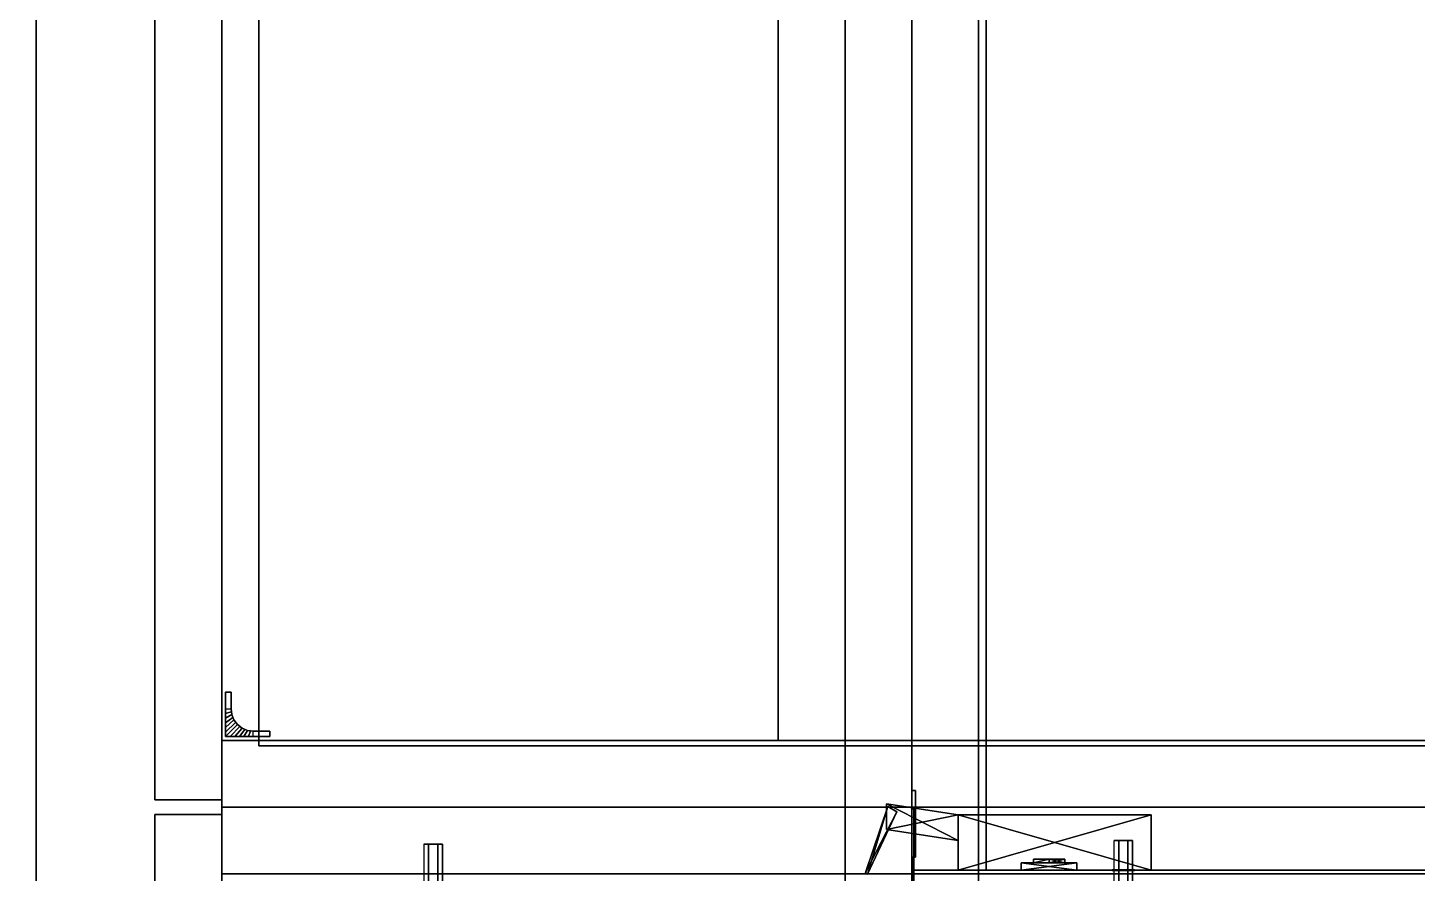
# Model space of a CAD drawing. Extents: x 0 to 4068, y -150 to 4325.
# Drawn here: x 1564.7 to 1939.2, y 2214.7 to 2442.7 of the extents above; entities that cross this region are included whole.
import ezdxf

# ---------------------------------------------------------------- set-up
doc = ezdxf.new("R2010")
doc.units = 0
for name, color, linetype in [('LAYER0', 7, 'CONTINUOUS'), ('LAYER422', 7, 'CONTINUOUS'), ('LAYER423', 253, 'CONTINUOUS'), ('LAYER427', 254, 'CONTINUOUS'), ('LAYER428', 254, 'CONTINUOUS'), ('LAYER429', 254, 'CONTINUOUS'), ('LAYER430', 7, 'CONTINUOUS'), ('LAYER431', 7, 'CONTINUOUS'), ('LAYER432', 7, 'CONTINUOUS'), ('LAYER437', 7, 'CONTINUOUS'), ('LAYER465', 7, 'CONTINUOUS'), ('LAYER474', 253, 'CONTINUOUS'), ('LAYER476', 254, 'CONTINUOUS'), ('LAYER665', 7, 'CONTINUOUS'), ('LAYER666', 253, 'CONTINUOUS'), ('LAYER669', 253, 'CONTINUOUS'), ('LAYER686', 7, 'CONTINUOUS'), ('LAYER689', 254, 'CONTINUOUS'), ('LAYER696', 28, 'CONTINUOUS'), ('LAYER697', 253, 'CONTINUOUS'), ('LAYER698', 28, 'CONTINUOUS'), ('LAYER699', 253, 'CONTINUOUS'), ('LAYER700', 253, 'CONTINUOUS'), ('LAYER785', 253, 'CONTINUOUS'), ('LAYER821', 19, 'CONTINUOUS')]:
    doc.layers.add(name, color=color, linetype=linetype)

msp = doc.modelspace()

# ---------------------------------------------------------------- linework, layer by layer
at = {"layer": 'LAYER0', "invisible_edges": 1}
for points in [[(4068, 4325, -5), (0, -150, -5), (0, 4325, -5), (4068, 4325, -5)], [(0, -150, -5), (4068, 4325, -5), (4068, -150, -5), (0, -150, -5)], [(4068, -150), (0, 4325), (0, -150), (4068, -150)], [(0, 4325), (4068, -150), (4068, 4325), (0, 4325)]]:
    msp.add_3dface(points, dxfattribs=at)
at = {"layer": 'LAYER422', "invisible_edges": 1}
for points in [[(2153, 2250.5, 149), (1617, 2994.5, 149), (2153, 2994.5, 149), (2153, 2250.5, 149)], [(1617, 2994.5, 149), (2153, 2250.5, 149), (1617, 2250.5, 149), (1617, 2994.5, 149)], [(1617, 2250.5, 167), (1617, 2994.5, 149), (1617, 2250.5, 149), (1617, 2250.5, 167)], [(1617, 2994.5, 149), (1617, 2250.5, 167), (1617, 2994.5, 167), (1617, 2994.5, 149)], [(1617, 2250.5, 167), (2153, 2994.5, 167), (1617, 2994.5, 167), (1617, 2250.5, 167)], [(2153, 2994.5, 167), (1617, 2250.5, 167), (2153, 2250.5, 167), (2153, 2994.5, 167)], [(2153, 2250.5, 149), (1617, 2250.5, 167), (1617, 2250.5, 149), (2153, 2250.5, 149)], [(1617, 2250.5, 167), (2153, 2250.5, 149), (2153, 2250.5, 167), (1617, 2250.5, 167)]]:
    msp.add_3dface(points, dxfattribs=at)
at = {"layer": 'LAYER423', "invisible_edges": 1}
for points in [[(1599, 3010.5, 148), (1617, 2234.5, 148), (1599, 2234.5, 148), (1599, 3010.5, 148)], [(1617, 2234.5, 148), (1599, 3010.5, 148), (1617, 3010.5, 148), (1617, 2234.5, 148)], [(1617, 3010.5, 868), (1599, 2234.5, 868), (1617, 2234.5, 868), (1617, 3010.5, 868)], [(1599, 2234.5, 868), (1617, 3010.5, 868), (1599, 3010.5, 868), (1599, 2234.5, 868)], [(1599, 2234.5, 868), (1599, 3010.5, 148), (1599, 2234.5, 148), (1599, 2234.5, 868)], [(1599, 3010.5, 148), (1599, 2234.5, 868), (1599, 3010.5, 868), (1599, 3010.5, 148)], [(1617, 3010.5, 868), (1617, 2234.5, 148), (1617, 3010.5, 148), (1617, 3010.5, 868)], [(1617, 2234.5, 148), (1617, 3010.5, 868), (1617, 2234.5, 868), (1617, 2234.5, 148)], [(1599, 2234.5, 868), (1617, 2234.5, 148), (1617, 2234.5, 868), (1599, 2234.5, 868)], [(1617, 2234.5, 148), (1599, 2234.5, 868), (1599, 2234.5, 148), (1617, 2234.5, 148)]]:
    msp.add_3dface(points, dxfattribs=at)
at = {"layer": 'LAYER427'}
for points in [[(1619.5, 2263.5, 169), (1618, 2263.5, 169), (1618, 2263.5, 181), (1619.5, 2263.5, 181)], [(1618, 2263.5, 169), (1618, 2251.5, 169), (1618, 2251.5, 181), (1618, 2263.5, 181)], [(1619.5, 2263.5, 181), (1618, 2263.5, 181), (1618, 2263.5, 169), (1619.5, 2263.5, 169)], [(1619.5, 2263.5, 169), (1619.5, 2259, 169), (1619.5, 2259, 181), (1619.5, 2263.5, 181)], [(1618, 2251.5, 181), (1630, 2251.5, 181), (1630, 2251.5, 169), (1618, 2251.5, 169)], [(1625.5, 2253, 169), (1625.5, 2253, 181), (1630, 2253, 181), (1630, 2253, 169)], [(1630, 2253, 181), (1630, 2251.5, 181), (1630, 2251.5, 169), (1630, 2253, 169)]]:
    msp.add_3dface(points, dxfattribs=at)
at = {"layer": 'LAYER427', "invisible_edges": 1}
for points in [[(1619.5, 2259, 169), (1618, 2259, 169), (1618, 2263.5, 169), (1619.5, 2263.5, 169)], [(1619.5, 2259, 181), (1618, 2259, 181), (1618, 2263.5, 181), (1619.5, 2263.5, 181)], [(1625.5, 2253, 169), (1625.5, 2251.5, 169), (1630, 2251.5, 169), (1630, 2253, 169)], [(1625.5, 2253, 181), (1625.5, 2251.5, 181), (1630, 2251.5, 181), (1630, 2253, 181)]]:
    msp.add_3dface(points, dxfattribs=at)
at = {"layer": 'LAYER428'}
for points in [[(1619.5, 2263.5, 502), (1618, 2263.5, 502), (1618, 2263.5, 514), (1619.5, 2263.5, 514)], [(1618, 2263.5, 502), (1618, 2251.5, 502), (1618, 2251.5, 514), (1618, 2263.5, 514)], [(1619.5, 2263.5, 514), (1618, 2263.5, 514), (1618, 2263.5, 502), (1619.5, 2263.5, 502)], [(1619.5, 2263.5, 502), (1619.5, 2259, 502), (1619.5, 2259, 514), (1619.5, 2263.5, 514)], [(1618, 2251.5, 514), (1630, 2251.5, 514), (1630, 2251.5, 502), (1618, 2251.5, 502)], [(1625.5, 2253, 502), (1625.5, 2253, 514), (1630, 2253, 514), (1630, 2253, 502)], [(1630, 2253, 514), (1630, 2251.5, 514), (1630, 2251.5, 502), (1630, 2253, 502)]]:
    msp.add_3dface(points, dxfattribs=at)
at = {"layer": 'LAYER428', "invisible_edges": 1}
for points in [[(1619.5, 2259, 502), (1618, 2259, 502), (1618, 2263.5, 502), (1619.5, 2263.5, 502)], [(1619.5, 2259, 514), (1618, 2259, 514), (1618, 2263.5, 514), (1619.5, 2263.5, 514)], [(1625.5, 2253, 502), (1625.5, 2251.5, 502), (1630, 2251.5, 502), (1630, 2253, 502)], [(1625.5, 2253, 514), (1625.5, 2251.5, 514), (1630, 2251.5, 514), (1630, 2253, 514)]]:
    msp.add_3dface(points, dxfattribs=at)
at = {"layer": 'LAYER429'}
for points in [[(1619.5, 2263.5, 826), (1618, 2263.5, 826), (1618, 2263.5, 838), (1619.5, 2263.5, 838)], [(1618, 2263.5, 826), (1618, 2251.5, 826), (1618, 2251.5, 838), (1618, 2263.5, 838)], [(1619.5, 2263.5, 838), (1618, 2263.5, 838), (1618, 2263.5, 826), (1619.5, 2263.5, 826)], [(1619.5, 2263.5, 826), (1619.5, 2259, 826), (1619.5, 2259, 838), (1619.5, 2263.5, 838)], [(1618, 2251.5, 838), (1630, 2251.5, 838), (1630, 2251.5, 826), (1618, 2251.5, 826)], [(1625.5, 2253, 826), (1625.5, 2253, 838), (1630, 2253, 838), (1630, 2253, 826)], [(1630, 2253, 838), (1630, 2251.5, 838), (1630, 2251.5, 826), (1630, 2253, 826)]]:
    msp.add_3dface(points, dxfattribs=at)
at = {"layer": 'LAYER429', "invisible_edges": 1}
for points in [[(1619.5, 2259, 826), (1618, 2259, 826), (1618, 2263.5, 826), (1619.5, 2263.5, 826)], [(1619.5, 2259, 838), (1618, 2259, 838), (1618, 2263.5, 838), (1619.5, 2263.5, 838)], [(1625.5, 2253, 826), (1625.5, 2251.5, 826), (1630, 2251.5, 826), (1630, 2253, 826)], [(1625.5, 2253, 838), (1625.5, 2251.5, 838), (1630, 2251.5, 838), (1630, 2253, 838)]]:
    msp.add_3dface(points, dxfattribs=at)
at = {"layer": 'LAYER430', "invisible_edges": 1}
for points in [[(1767, 2994.5, 228), (1617, 2250.5, 228), (1767, 2250.5, 228), (1767, 2994.5, 228)], [(1617, 2250.5, 228), (1767, 2994.5, 228), (1617, 2994.5, 228), (1617, 2250.5, 228)], [(1617, 2994.5, 210), (1617, 2250.5, 228), (1617, 2994.5, 228), (1617, 2994.5, 210)], [(1617, 2250.5, 228), (1617, 2994.5, 210), (1617, 2250.5, 210), (1617, 2250.5, 228)], [(1617, 2994.5, 210), (1767, 2250.5, 210), (1617, 2250.5, 210), (1617, 2994.5, 210)], [(1767, 2250.5, 210), (1617, 2994.5, 210), (1767, 2994.5, 210), (1767, 2250.5, 210)], [(1767, 2250.5, 210), (1767, 2994.5, 228), (1767, 2250.5, 228), (1767, 2250.5, 210)], [(1767, 2994.5, 228), (1767, 2250.5, 210), (1767, 2994.5, 210), (1767, 2994.5, 228)], [(1767, 2250.5, 210), (1617, 2250.5, 228), (1617, 2250.5, 210), (1767, 2250.5, 210)], [(1617, 2250.5, 228), (1767, 2250.5, 210), (1767, 2250.5, 228), (1617, 2250.5, 228)]]:
    msp.add_3dface(points, dxfattribs=at)
at = {"layer": 'LAYER431', "invisible_edges": 1}
for points in [[(1767, 2994.5, 210), (1617, 2250.5, 210), (1767, 2250.5, 210), (1767, 2994.5, 210)], [(1617, 2250.5, 210), (1767, 2994.5, 210), (1617, 2994.5, 210), (1617, 2250.5, 210)], [(1617, 2994.5, 192), (1617, 2250.5, 210), (1617, 2994.5, 210), (1617, 2994.5, 192)], [(1617, 2250.5, 210), (1617, 2994.5, 192), (1617, 2250.5, 192), (1617, 2250.5, 210)], [(1617, 2994.5, 192), (1767, 2250.5, 192), (1617, 2250.5, 192), (1617, 2994.5, 192)], [(1767, 2250.5, 192), (1617, 2994.5, 192), (1767, 2994.5, 192), (1767, 2250.5, 192)], [(1767, 2250.5, 192), (1767, 2994.5, 210), (1767, 2250.5, 210), (1767, 2250.5, 192)], [(1767, 2994.5, 210), (1767, 2250.5, 192), (1767, 2994.5, 192), (1767, 2994.5, 210)], [(1767, 2250.5, 192), (1617, 2250.5, 210), (1617, 2250.5, 192), (1767, 2250.5, 192)], [(1617, 2250.5, 210), (1767, 2250.5, 192), (1767, 2250.5, 210), (1617, 2250.5, 210)]]:
    msp.add_3dface(points, dxfattribs=at)
at = {"layer": 'LAYER432', "invisible_edges": 1}
for points in [[(1767, 2994.5, 246), (1617, 2250.5, 246), (1767, 2250.5, 246), (1767, 2994.5, 246)], [(1617, 2250.5, 246), (1767, 2994.5, 246), (1617, 2994.5, 246), (1617, 2250.5, 246)], [(1617, 2994.5, 228), (1617, 2250.5, 246), (1617, 2994.5, 246), (1617, 2994.5, 228)], [(1617, 2250.5, 246), (1617, 2994.5, 228), (1617, 2250.5, 228), (1617, 2250.5, 246)], [(1617, 2994.5, 228), (1767, 2250.5, 228), (1617, 2250.5, 228), (1617, 2994.5, 228)], [(1767, 2250.5, 228), (1617, 2994.5, 228), (1767, 2994.5, 228), (1767, 2250.5, 228)], [(1767, 2250.5, 228), (1767, 2994.5, 246), (1767, 2250.5, 246), (1767, 2250.5, 228)], [(1767, 2994.5, 246), (1767, 2250.5, 228), (1767, 2994.5, 228), (1767, 2994.5, 246)], [(1767, 2250.5, 228), (1617, 2250.5, 246), (1617, 2250.5, 228), (1767, 2250.5, 228)], [(1617, 2250.5, 246), (1767, 2250.5, 228), (1767, 2250.5, 246), (1617, 2250.5, 246)]]:
    msp.add_3dface(points, dxfattribs=at)
at = {"layer": 'LAYER437', "invisible_edges": 1}
for points in [[(2153, 2250.5, 148), (1617, 2250.5, 868), (2153, 2250.5, 868), (2153, 2250.5, 148)], [(1617, 2250.5, 868), (2153, 2250.5, 148), (1617, 2250.5, 148), (1617, 2250.5, 868)], [(2153, 2250.5, 148), (1617, 2232.5, 148), (1617, 2250.5, 148), (2153, 2250.5, 148)], [(1617, 2232.5, 148), (2153, 2250.5, 148), (2153, 2232.5, 148), (1617, 2232.5, 148)], [(1617, 2232.5, 148), (1617, 2250.5, 868), (1617, 2250.5, 148), (1617, 2232.5, 148)], [(1617, 2250.5, 868), (1617, 2232.5, 148), (1617, 2232.5, 868), (1617, 2250.5, 868)], [(2153, 2232.5, 868), (1617, 2250.5, 868), (1617, 2232.5, 868), (2153, 2232.5, 868)], [(1617, 2250.5, 868), (2153, 2232.5, 868), (2153, 2250.5, 868), (1617, 2250.5, 868)], [(1617, 2232.5, 148), (2153, 2232.5, 868), (1617, 2232.5, 868), (1617, 2232.5, 148)], [(2153, 2232.5, 868), (1617, 2232.5, 148), (2153, 2232.5, 148), (2153, 2232.5, 868)]]:
    msp.add_3dface(points, dxfattribs=at)
at = {"layer": 'LAYER465', "invisible_edges": 1}
for points in [[(2153, 2232.5, 148), (1617, 2214.5, 148), (1617, 2232.5, 148), (2153, 2232.5, 148)], [(1617, 2214.5, 148), (2153, 2232.5, 148), (2153, 2214.5, 148), (1617, 2214.5, 148)], [(1617, 2232.5, 868), (1617, 2214.5, 148), (1617, 2214.5, 868), (1617, 2232.5, 868)], [(1617, 2214.5, 148), (1617, 2232.5, 868), (1617, 2232.5, 148), (1617, 2214.5, 148)], [(2153, 2214.5, 868), (1617, 2232.5, 868), (1617, 2214.5, 868), (2153, 2214.5, 868)], [(1617, 2232.5, 868), (2153, 2214.5, 868), (2153, 2232.5, 868), (1617, 2232.5, 868)], [(1617, 2232.5, 868), (2153, 2232.5, 148), (1617, 2232.5, 148), (1617, 2232.5, 868)], [(2153, 2232.5, 148), (1617, 2232.5, 868), (2153, 2232.5, 868), (2153, 2232.5, 148)]]:
    msp.add_3dface(points, dxfattribs=at)
at = {"layer": 'LAYER474', "invisible_edges": 1}
for points in [[(1599, 2230.5, 151), (1617, 1934.5, 151), (1599, 1934.5, 151), (1599, 2230.5, 151)], [(1617, 1934.5, 151), (1599, 2230.5, 151), (1617, 2230.5, 151), (1617, 1934.5, 151)], [(1617, 2230.5, 865), (1599, 1934.5, 865), (1617, 1934.5, 865), (1617, 2230.5, 865)], [(1599, 1934.5, 865), (1617, 2230.5, 865), (1599, 2230.5, 865), (1599, 1934.5, 865)], [(1599, 2230.5, 151), (1617, 2230.5, 865), (1617, 2230.5, 151), (1599, 2230.5, 151)], [(1617, 2230.5, 865), (1599, 2230.5, 151), (1599, 2230.5, 865), (1617, 2230.5, 865)], [(1599, 1934.5, 865), (1599, 2230.5, 151), (1599, 1934.5, 151), (1599, 1934.5, 865)], [(1599, 2230.5, 151), (1599, 1934.5, 865), (1599, 2230.5, 865), (1599, 2230.5, 151)], [(1617, 2230.5, 865), (1617, 1934.5, 151), (1617, 2230.5, 151), (1617, 2230.5, 865)], [(1617, 1934.5, 151), (1617, 2230.5, 865), (1617, 1934.5, 865), (1617, 1934.5, 151)]]:
    msp.add_3dface(points, dxfattribs=at)
at = {"layer": 'LAYER476'}
for points in [[(1671.5, 2222.5, 496.5), (1676.5, 2222.5, 496.5), (1675.25, 2222.5, 498.665), (1672.75, 2222.5, 498.665)], [(1671.5, 2222.5, 496.5), (1672.75, 2222.5, 494.3349), (1675.25, 2222.5, 494.3349), (1676.5, 2222.5, 496.5)]]:
    msp.add_3dface(points, dxfattribs=at)
at = {"layer": 'LAYER665', "invisible_edges": 1}
for points in [[(2153, 3029.5, 2359), (1803, 2215.5, 2359), (2153, 2215.5, 2359), (2153, 3029.5, 2359)], [(1803, 2215.5, 2359), (2153, 3029.5, 2359), (1803, 3029.5, 2359), (1803, 2215.5, 2359)], [(1803, 3029.5, 2341), (1803, 2215.5, 2359), (1803, 3029.5, 2359), (1803, 3029.5, 2341)], [(1803, 2215.5, 2359), (1803, 3029.5, 2341), (1803, 2215.5, 2341), (1803, 2215.5, 2359)], [(1803, 3029.5, 2341), (2153, 2215.5, 2341), (1803, 2215.5, 2341), (1803, 3029.5, 2341)], [(2153, 2215.5, 2341), (1803, 3029.5, 2341), (2153, 3029.5, 2341), (2153, 2215.5, 2341)], [(2153, 2215.5, 2341), (1803, 2215.5, 2359), (1803, 2215.5, 2341), (2153, 2215.5, 2341)], [(1803, 2215.5, 2359), (2153, 2215.5, 2341), (2153, 2215.5, 2359), (1803, 2215.5, 2359)]]:
    msp.add_3dface(points, dxfattribs=at)
at = {"layer": 'LAYER666', "invisible_edges": 1}
for points in [[(2153, 2215.5, 1701), (1803, 3029.5, 1701), (2153, 3029.5, 1701), (2153, 2215.5, 1701)], [(1803, 3029.5, 1701), (2153, 2215.5, 1701), (1803, 2215.5, 1701), (1803, 3029.5, 1701)], [(1803, 2215.5, 1719), (1803, 3029.5, 1701), (1803, 2215.5, 1701), (1803, 2215.5, 1719)], [(1803, 3029.5, 1701), (1803, 2215.5, 1719), (1803, 3029.5, 1719), (1803, 3029.5, 1701)], [(1803, 2215.5, 1719), (2153, 3029.5, 1719), (1803, 3029.5, 1719), (1803, 2215.5, 1719)], [(2153, 3029.5, 1719), (1803, 2215.5, 1719), (2153, 2215.5, 1719), (2153, 3029.5, 1719)], [(2153, 2215.5, 1701), (1803, 2215.5, 1719), (1803, 2215.5, 1701), (2153, 2215.5, 1701)], [(1803, 2215.5, 1719), (2153, 2215.5, 1701), (2153, 2215.5, 1719), (1803, 2215.5, 1719)]]:
    msp.add_3dface(points, dxfattribs=at)
at = {"layer": 'LAYER669', "invisible_edges": 1}
for points in [[(2153, 2215.5, 1700), (1803, 2215.5, 2360), (2153, 2215.5, 2360), (2153, 2215.5, 1700)], [(1803, 2215.5, 2360), (2153, 2215.5, 1700), (1803, 2215.5, 1700), (1803, 2215.5, 2360)], [(2153, 2215.5, 1700), (1803, 2197.5, 1700), (1803, 2215.5, 1700), (2153, 2215.5, 1700)], [(1803, 2197.5, 1700), (2153, 2215.5, 1700), (2153, 2197.5, 1700), (1803, 2197.5, 1700)], [(1803, 2197.5, 1700), (1803, 2215.5, 2360), (1803, 2215.5, 1700), (1803, 2197.5, 1700)], [(1803, 2215.5, 2360), (1803, 2197.5, 1700), (1803, 2197.5, 2360), (1803, 2215.5, 2360)], [(2153, 2197.5, 2360), (1803, 2215.5, 2360), (1803, 2197.5, 2360), (2153, 2197.5, 2360)], [(1803, 2215.5, 2360), (2153, 2197.5, 2360), (2153, 2215.5, 2360), (1803, 2215.5, 2360)]]:
    msp.add_3dface(points, dxfattribs=at)
at = {"layer": 'LAYER686', "invisible_edges": 1}
for points in [[(2128.4, 2215.5, 2021), (1823, 3029.5, 2021), (2128.4, 3029.5, 2021), (2128.4, 2215.5, 2021)], [(1823, 3029.5, 2021), (2128.4, 2215.5, 2021), (1823, 2215.5, 2021), (1823, 3029.5, 2021)], [(1823, 2215.5, 2039), (1823, 3029.5, 2021), (1823, 2215.5, 2021), (1823, 2215.5, 2039)], [(1823, 3029.5, 2021), (1823, 2215.5, 2039), (1823, 3029.5, 2039), (1823, 3029.5, 2021)], [(1823, 2215.5, 2039), (2128.4, 3029.5, 2039), (1823, 3029.5, 2039), (1823, 2215.5, 2039)], [(2128.4, 3029.5, 2039), (1823, 2215.5, 2039), (2128.4, 2215.5, 2039), (2128.4, 3029.5, 2039)], [(2128.4, 2215.5, 2021), (1823, 2215.5, 2039), (1823, 2215.5, 2021), (2128.4, 2215.5, 2021)], [(1823, 2215.5, 2039), (2128.4, 2215.5, 2021), (2128.4, 2215.5, 2039), (1823, 2215.5, 2039)]]:
    msp.add_3dface(points, dxfattribs=at)
at = {"layer": 'LAYER689'}
for points in [[(1857.5, 2223.5, 2018.5), (1862.5, 2223.5, 2018.5), (1861.25, 2223.5, 2020.665), (1858.75, 2223.5, 2020.665)], [(1857.5, 2223.5, 2018.5), (1858.75, 2223.5, 2016.335), (1861.25, 2223.5, 2016.335), (1862.5, 2223.5, 2018.5)], [(1863, 2215.55, 2018.5), (1857, 2215.55, 2018.5), (1858.5, 2215.55, 2021.098), (1861.5, 2215.55, 2021.098)], [(1863, 2215.55, 2018.5), (1857, 2215.55, 2018.5), (1858.5, 2215.55, 2015.902), (1861.5, 2215.55, 2015.902)], [(1863, 2215.45, 2018.5), (1857, 2215.45, 2018.5), (1858.5, 2215.45, 2021.098), (1861.5, 2215.45, 2021.098)], [(1863, 2215.45, 2018.5), (1857, 2215.45, 2018.5), (1858.5, 2215.45, 2015.902), (1861.5, 2215.45, 2015.902)]]:
    msp.add_3dface(points, dxfattribs=at)
at = {"layer": 'LAYER696'}
for points in [[(1804, 2237, 1824), (1803, 2237, 1824), (1804, 2237, 1824)], [(1804, 2219, 1782), (1803, 2219, 1782), (1803, 2237, 1782), (1804, 2237, 1782)], [(1803, 2237, 1782), (1803, 2237, 1824), (1804, 2237, 1824), (1804, 2237, 1782)], [(1804, 2219, 1824), (1803, 2219, 1824), (1803, 2237, 1824), (1804, 2237, 1824)], [(1803, 2237, 1782), (1803, 2219, 1782), (1803, 2219, 1824), (1803, 2237, 1824)], [(1804, 2237, 1782), (1804, 2219, 1782), (1804, 2219, 1782), (1804, 2237, 1782)], [(1804, 2237, 1824), (1804, 2219, 1824), (1804, 2219, 1824), (1804, 2237, 1824)], [(1803, 2232, 1794), (1803, 2232, 1812), (1803, 2232, 1794)], [(1804, 2232, 1794), (1803, 2232, 1794), (1803, 2232, 1812), (1804, 2232, 1812)], [(1804, 2232, 1794), (1803, 2232, 1794), (1803, 2219, 1794), (1804, 2219, 1794)], [(1804, 2232, 1812), (1803, 2232, 1812), (1803, 2219, 1812), (1804, 2219, 1812)], [(1803, 2219, 1794), (1803, 2219, 1782), (1803, 2219, 1794)], [(1803, 2219, 1812), (1803, 2219, 1824), (1803, 2219, 1812)], [(1804, 2219, 1794), (1803, 2219, 1794), (1803, 2219, 1782), (1804, 2219, 1782)], [(1804, 2219, 1812), (1803, 2219, 1812), (1803, 2219, 1824), (1804, 2219, 1824)]]:
    msp.add_3dface(points, dxfattribs=at)
for points, invisible_edges in [([(1804, 2237, 1824), (1804, 2237, 1782), (1804, 2232, 1794), (1804, 2232, 1812)], 10), ([(1804, 2237, 1782), (1804, 2232, 1794), (1804, 2219, 1794), (1804, 2219, 1782)], 1), ([(1804, 2237, 1824), (1804, 2232, 1812), (1804, 2219, 1812), (1804, 2219, 1824)], 1), ([(1803.5, 2219, 1812), (1803.5, 2219, 1794), (1803.5, 2232, 1794), (1803.5, 2232, 1812)], 1), ([(1803.25, 2219, 1790), (1803.25, 2214.025, 1790.99), (1803.25, 2215, 1797.5), (1803.25, 2219, 1794)], 2), ([(1803.25, 2214.025, 1815.01), (1803.25, 2219, 1816), (1803.25, 2219, 1812), (1803.25, 2215, 1808.5)], 8), ([(1803.5, 2214.791, 1808.317), (1803.5, 2215, 1797.5), (1803.5, 2219, 1794), (1803.5, 2219, 1812)], 5), ([(1803.25, 2214.025, 1790.99), (1803.25, 2209.808, 1793.808), (1803.25, 2211.5, 1797.5), (1803.25, 2215, 1797.5)], 10), ([(1803.25, 2209.808, 1812.192), (1803.25, 2214.025, 1815.01), (1803.25, 2215, 1808.5), (1803.25, 2211.5, 1808.5)], 10), ([(1803.5, 2208, 1808.5), (1803.5, 2208, 1797.5), (1803.5, 2215, 1797.5), (1803.5, 2214.791, 1808.317)], 4)]:
    msp.add_3dface(points, dxfattribs=dict(at, invisible_edges=invisible_edges))
at = {"layer": 'LAYER697'}
for points in [[(1798.925, 2231.192, 1797.348), (1790.5, 2214.909, 1797.348), (1796.544, 2232.682, 1797.348), (1798.925, 2231.192, 1797.348)], [(1791.077, 2214.418, 1808.652), (1796.544, 2232.682, 1808.652), (1790.5, 2214.909, 1808.652), (1791.077, 2214.418, 1808.652)], [(1790.5, 2214.909, 1797.348), (1790.5, 2214.909, 1808.652), (1796.544, 2232.682, 1797.348), (1790.5, 2214.909, 1797.348)], [(1796.544, 2232.682, 1797.348), (1790.5, 2214.909, 1808.652), (1796.544, 2232.682, 1808.652), (1796.544, 2232.682, 1797.348)], [(1798.925, 2231.192, 1808.652), (1796.544, 2232.682, 1808.652), (1791.077, 2214.418, 1808.652), (1798.925, 2231.192, 1808.652)], [(1796.135, 2226.442, 1796.217), (1796.135, 2233.406, 1796.217), (1815.5, 2223.458, 1796.217), (1796.135, 2226.442, 1796.217)], [(1815.5, 2223.458, 1796.217), (1796.135, 2233.406, 1796.217), (1815.5, 2230.421, 1796.217), (1815.5, 2223.458, 1796.217)], [(1796.135, 2226.442, 1809.783), (1815.5, 2230.421, 1809.783), (1796.135, 2233.406, 1809.783), (1796.135, 2226.442, 1809.783)], [(1796.135, 2233.406, 1796.217), (1796.135, 2233.406, 1809.783), (1815.5, 2230.421, 1796.217), (1796.135, 2233.406, 1796.217)], [(1815.5, 2230.421, 1796.217), (1796.135, 2233.406, 1809.783), (1815.5, 2230.421, 1809.783), (1815.5, 2230.421, 1796.217)], [(1791.077, 2214.418, 1797.348), (1790.5, 2214.909, 1797.348), (1798.925, 2231.192, 1797.348), (1791.077, 2214.418, 1797.348)], [(1815.5, 2223.458, 1809.783), (1815.5, 2230.421, 1809.783), (1796.135, 2226.442, 1809.783), (1815.5, 2223.458, 1809.783)], [(1815.5, 2215.5, 1796.217), (1815.5, 2230.421, 1796.217), (1867.5, 2215.5, 1796.217), (1815.5, 2215.5, 1796.217)], [(1867.5, 2215.5, 1796.217), (1815.5, 2230.421, 1796.217), (1867.5, 2230.421, 1796.217), (1867.5, 2215.5, 1796.217)], [(1867.5, 2215.5, 1809.783), (1867.5, 2230.421, 1809.783), (1815.5, 2215.5, 1809.783), (1867.5, 2215.5, 1809.783)], [(1815.5, 2215.5, 1809.783), (1867.5, 2230.421, 1809.783), (1815.5, 2230.421, 1809.783), (1815.5, 2215.5, 1809.783)], [(1815.5, 2230.421, 1796.217), (1815.5, 2230.421, 1809.783), (1867.5, 2230.421, 1796.217), (1815.5, 2230.421, 1796.217)], [(1867.5, 2230.421, 1796.217), (1815.5, 2230.421, 1809.783), (1867.5, 2230.421, 1809.783), (1867.5, 2230.421, 1796.217)], [(1867.5, 2215.5, 1796.217), (1867.5, 2230.421, 1796.217), (1867.5, 2215.5, 1809.783), (1867.5, 2215.5, 1796.217)], [(1867.5, 2215.5, 1809.783), (1867.5, 2230.421, 1796.217), (1867.5, 2230.421, 1809.783), (1867.5, 2215.5, 1809.783)], [(1832.5, 2217.49, 1829), (1832.5, 2215.5, 1829), (1847.5, 2215.5, 1829), (1832.5, 2217.49, 1829)], [(1832.5, 2217.49, 1829), (1847.5, 2215.5, 1829), (1847.5, 2217.49, 1829), (1832.5, 2217.49, 1829)], [(1847.5, 2217.49, 1777), (1847.5, 2215.5, 1777), (1832.5, 2215.5, 1777), (1847.5, 2217.49, 1777)], [(1847.5, 2217.49, 1777), (1832.5, 2215.5, 1777), (1832.5, 2217.49, 1777), (1847.5, 2217.49, 1777)], [(1832.5, 2215.5, 1777), (1832.5, 2215.5, 1829), (1832.5, 2217.49, 1829), (1832.5, 2215.5, 1777)], [(1832.5, 2215.5, 1777), (1832.5, 2217.49, 1829), (1832.5, 2217.49, 1777), (1832.5, 2215.5, 1777)], [(1832.5, 2217.49, 1777), (1832.5, 2217.49, 1829), (1847.5, 2217.49, 1829), (1832.5, 2217.49, 1777)], [(1832.5, 2217.49, 1777), (1847.5, 2217.49, 1829), (1847.5, 2217.49, 1777), (1832.5, 2217.49, 1777)], [(1835.757, 2218.484, 1821.087), (1840, 2218.484, 1816.291), (1835.757, 2217.49, 1821.087), (1835.757, 2218.484, 1821.087)], [(1835.757, 2217.49, 1821.087), (1840, 2218.484, 1816.291), (1840, 2217.49, 1816.291), (1835.757, 2217.49, 1821.087)], [(1840, 2217.49, 1825.883), (1840, 2218.484, 1825.883), (1835.757, 2217.49, 1821.087), (1840, 2217.49, 1825.883)], [(1835.757, 2217.49, 1821.087), (1840, 2218.484, 1825.883), (1835.757, 2218.484, 1821.087), (1835.757, 2217.49, 1821.087)], [(1840, 2218.484, 1825.883), (1844.243, 2218.484, 1821.087), (1835.757, 2218.484, 1821.087), (1840, 2218.484, 1825.883)], [(1835.757, 2218.484, 1821.087), (1844.243, 2218.484, 1821.087), (1840, 2218.484, 1816.291), (1835.757, 2218.484, 1821.087)], [(1835.757, 2218.484, 1784.913), (1840, 2218.484, 1780.117), (1835.757, 2217.49, 1784.913), (1835.757, 2218.484, 1784.913)], [(1835.757, 2217.49, 1784.913), (1840, 2218.484, 1780.117), (1840, 2217.49, 1780.117), (1835.757, 2217.49, 1784.913)], [(1840, 2217.49, 1789.709), (1840, 2218.484, 1789.709), (1835.757, 2217.49, 1784.913), (1840, 2217.49, 1789.709)], [(1835.757, 2217.49, 1784.913), (1840, 2218.484, 1789.709), (1835.757, 2218.484, 1784.913), (1835.757, 2217.49, 1784.913)], [(1840, 2218.484, 1789.709), (1844.243, 2218.484, 1784.913), (1835.757, 2218.484, 1784.913), (1840, 2218.484, 1789.709)], [(1835.757, 2218.484, 1784.913), (1844.243, 2218.484, 1784.913), (1840, 2218.484, 1780.117), (1835.757, 2218.484, 1784.913)], [(1840, 2217.49, 1825.883), (1840, 2217.49, 1816.291), (1835.757, 2217.49, 1821.087), (1840, 2217.49, 1825.883)], [(1840, 2217.49, 1789.709), (1840, 2217.49, 1780.117), (1835.757, 2217.49, 1784.913), (1840, 2217.49, 1789.709)], [(1840, 2218.484, 1816.291), (1844.243, 2218.484, 1821.087), (1840, 2217.49, 1816.291), (1840, 2218.484, 1816.291)], [(1840, 2217.49, 1816.291), (1844.243, 2218.484, 1821.087), (1844.243, 2217.49, 1821.087), (1840, 2217.49, 1816.291)], [(1844.243, 2218.484, 1821.087), (1840, 2218.484, 1825.883), (1844.243, 2217.49, 1821.087), (1844.243, 2218.484, 1821.087)], [(1844.243, 2217.49, 1821.087), (1840, 2218.484, 1825.883), (1840, 2217.49, 1825.883), (1844.243, 2217.49, 1821.087)], [(1840, 2218.484, 1780.117), (1844.243, 2218.484, 1784.913), (1840, 2217.49, 1780.117), (1840, 2218.484, 1780.117)], [(1840, 2217.49, 1780.117), (1844.243, 2218.484, 1784.913), (1844.243, 2217.49, 1784.913), (1840, 2217.49, 1780.117)], [(1844.243, 2218.484, 1784.913), (1840, 2218.484, 1789.709), (1844.243, 2217.49, 1784.913), (1844.243, 2218.484, 1784.913)], [(1844.243, 2217.49, 1784.913), (1840, 2218.484, 1789.709), (1840, 2217.49, 1789.709), (1844.243, 2217.49, 1784.913)], [(1840, 2217.49, 1825.883), (1844.243, 2217.49, 1821.087), (1840, 2217.49, 1816.291), (1840, 2217.49, 1825.883)], [(1840, 2217.49, 1789.709), (1844.243, 2217.49, 1784.913), (1840, 2217.49, 1780.117), (1840, 2217.49, 1789.709)], [(1847.5, 2217.49, 1829), (1847.5, 2215.5, 1829), (1847.5, 2215.5, 1777), (1847.5, 2217.49, 1829)], [(1847.5, 2217.49, 1829), (1847.5, 2215.5, 1777), (1847.5, 2217.49, 1777), (1847.5, 2217.49, 1829)]]:
    msp.add_3dface(points, dxfattribs=at)
at = {"layer": 'LAYER698'}
for points in [[(1804, 2237, 2278), (1803, 2237, 2278), (1804, 2237, 2278)], [(1804, 2219, 2236), (1803, 2219, 2236), (1803, 2237, 2236), (1804, 2237, 2236)], [(1803, 2237, 2236), (1803, 2237, 2278), (1804, 2237, 2278), (1804, 2237, 2236)], [(1804, 2219, 2278), (1803, 2219, 2278), (1803, 2237, 2278), (1804, 2237, 2278)], [(1803, 2237, 2236), (1803, 2219, 2236), (1803, 2219, 2278), (1803, 2237, 2278)], [(1804, 2237, 2236), (1804, 2219, 2236), (1804, 2219, 2236), (1804, 2237, 2236)], [(1804, 2237, 2278), (1804, 2219, 2278), (1804, 2219, 2278), (1804, 2237, 2278)], [(1803, 2232, 2248), (1803, 2232, 2266), (1803, 2232, 2248)], [(1804, 2232, 2248), (1803, 2232, 2248), (1803, 2232, 2266), (1804, 2232, 2266)], [(1804, 2232, 2248), (1803, 2232, 2248), (1803, 2219, 2248), (1804, 2219, 2248)], [(1804, 2232, 2266), (1803, 2232, 2266), (1803, 2219, 2266), (1804, 2219, 2266)], [(1803, 2219, 2248), (1803, 2219, 2236), (1803, 2219, 2248)], [(1803, 2219, 2266), (1803, 2219, 2278), (1803, 2219, 2266)], [(1804, 2219, 2248), (1803, 2219, 2248), (1803, 2219, 2236), (1804, 2219, 2236)], [(1804, 2219, 2266), (1803, 2219, 2266), (1803, 2219, 2278), (1804, 2219, 2278)]]:
    msp.add_3dface(points, dxfattribs=at)
for points, invisible_edges in [([(1804, 2237, 2278), (1804, 2237, 2236), (1804, 2232, 2248), (1804, 2232, 2266)], 10), ([(1804, 2237, 2236), (1804, 2232, 2248), (1804, 2219, 2248), (1804, 2219, 2236)], 1), ([(1804, 2237, 2278), (1804, 2232, 2266), (1804, 2219, 2266), (1804, 2219, 2278)], 1), ([(1803.5, 2219, 2266), (1803.5, 2219, 2248), (1803.5, 2232, 2248), (1803.5, 2232, 2266)], 1), ([(1803.25, 2219, 2244), (1803.25, 2214.025, 2244.99), (1803.25, 2215, 2251.5), (1803.25, 2219, 2248)], 2), ([(1803.25, 2214.025, 2269.01), (1803.25, 2219, 2270), (1803.25, 2219, 2266), (1803.25, 2215, 2262.5)], 8), ([(1803.5, 2214.791, 2262.317), (1803.5, 2215, 2251.5), (1803.5, 2219, 2248), (1803.5, 2219, 2266)], 5), ([(1803.25, 2214.025, 2244.99), (1803.25, 2209.808, 2247.808), (1803.25, 2211.5, 2251.5), (1803.25, 2215, 2251.5)], 10), ([(1803.25, 2209.808, 2266.192), (1803.25, 2214.025, 2269.01), (1803.25, 2215, 2262.5), (1803.25, 2211.5, 2262.5)], 10), ([(1803.5, 2208, 2262.5), (1803.5, 2208, 2251.5), (1803.5, 2215, 2251.5), (1803.5, 2214.791, 2262.317)], 4)]:
    msp.add_3dface(points, dxfattribs=dict(at, invisible_edges=invisible_edges))
at = {"layer": 'LAYER699'}
for points in [[(1798.925, 2231.192, 2251.348), (1790.5, 2214.909, 2251.348), (1796.544, 2232.682, 2251.348), (1798.925, 2231.192, 2251.348)], [(1791.077, 2214.418, 2262.652), (1796.544, 2232.682, 2262.652), (1790.5, 2214.909, 2262.652), (1791.077, 2214.418, 2262.652)], [(1790.5, 2214.909, 2251.348), (1790.5, 2214.909, 2262.652), (1796.544, 2232.682, 2251.348), (1790.5, 2214.909, 2251.348)], [(1796.544, 2232.682, 2251.348), (1790.5, 2214.909, 2262.652), (1796.544, 2232.682, 2262.652), (1796.544, 2232.682, 2251.348)], [(1798.925, 2231.192, 2262.652), (1796.544, 2232.682, 2262.652), (1791.077, 2214.418, 2262.652), (1798.925, 2231.192, 2262.652)], [(1796.135, 2226.442, 2250.217), (1796.135, 2233.406, 2250.217), (1815.5, 2223.458, 2250.217), (1796.135, 2226.442, 2250.217)], [(1815.5, 2223.458, 2250.217), (1796.135, 2233.406, 2250.217), (1815.5, 2230.421, 2250.217), (1815.5, 2223.458, 2250.217)], [(1796.135, 2226.442, 2263.783), (1815.5, 2230.421, 2263.783), (1796.135, 2233.406, 2263.783), (1796.135, 2226.442, 2263.783)], [(1796.135, 2233.406, 2250.217), (1796.135, 2233.406, 2263.783), (1815.5, 2230.421, 2250.217), (1796.135, 2233.406, 2250.217)], [(1815.5, 2230.421, 2250.217), (1796.135, 2233.406, 2263.783), (1815.5, 2230.421, 2263.783), (1815.5, 2230.421, 2250.217)], [(1791.077, 2214.418, 2251.348), (1790.5, 2214.909, 2251.348), (1798.925, 2231.192, 2251.348), (1791.077, 2214.418, 2251.348)], [(1815.5, 2223.458, 2263.783), (1815.5, 2230.421, 2263.783), (1796.135, 2226.442, 2263.783), (1815.5, 2223.458, 2263.783)], [(1815.5, 2215.5, 2250.217), (1815.5, 2230.421, 2250.217), (1867.5, 2215.5, 2250.217), (1815.5, 2215.5, 2250.217)], [(1867.5, 2215.5, 2250.217), (1815.5, 2230.421, 2250.217), (1867.5, 2230.421, 2250.217), (1867.5, 2215.5, 2250.217)], [(1867.5, 2215.5, 2263.783), (1867.5, 2230.421, 2263.783), (1815.5, 2215.5, 2263.783), (1867.5, 2215.5, 2263.783)], [(1815.5, 2215.5, 2263.783), (1867.5, 2230.421, 2263.783), (1815.5, 2230.421, 2263.783), (1815.5, 2215.5, 2263.783)], [(1815.5, 2230.421, 2250.217), (1815.5, 2230.421, 2263.783), (1867.5, 2230.421, 2250.217), (1815.5, 2230.421, 2250.217)], [(1867.5, 2230.421, 2250.217), (1815.5, 2230.421, 2263.783), (1867.5, 2230.421, 2263.783), (1867.5, 2230.421, 2250.217)], [(1867.5, 2215.5, 2250.217), (1867.5, 2230.421, 2250.217), (1867.5, 2215.5, 2263.783), (1867.5, 2215.5, 2250.217)], [(1867.5, 2215.5, 2263.783), (1867.5, 2230.421, 2250.217), (1867.5, 2230.421, 2263.783), (1867.5, 2215.5, 2263.783)], [(1832.5, 2217.49, 2283), (1832.5, 2215.5, 2283), (1847.5, 2215.5, 2283), (1832.5, 2217.49, 2283)], [(1832.5, 2217.49, 2283), (1847.5, 2215.5, 2283), (1847.5, 2217.49, 2283), (1832.5, 2217.49, 2283)], [(1847.5, 2217.49, 2231), (1847.5, 2215.5, 2231), (1832.5, 2215.5, 2231), (1847.5, 2217.49, 2231)], [(1847.5, 2217.49, 2231), (1832.5, 2215.5, 2231), (1832.5, 2217.49, 2231), (1847.5, 2217.49, 2231)], [(1832.5, 2215.5, 2231), (1832.5, 2215.5, 2283), (1832.5, 2217.49, 2283), (1832.5, 2215.5, 2231)], [(1832.5, 2215.5, 2231), (1832.5, 2217.49, 2283), (1832.5, 2217.49, 2231), (1832.5, 2215.5, 2231)], [(1832.5, 2217.49, 2231), (1832.5, 2217.49, 2283), (1847.5, 2217.49, 2283), (1832.5, 2217.49, 2231)], [(1832.5, 2217.49, 2231), (1847.5, 2217.49, 2283), (1847.5, 2217.49, 2231), (1832.5, 2217.49, 2231)], [(1835.757, 2218.484, 2275.087), (1840, 2218.484, 2270.291), (1835.757, 2217.49, 2275.087), (1835.757, 2218.484, 2275.087)], [(1835.757, 2217.49, 2275.087), (1840, 2218.484, 2270.291), (1840, 2217.49, 2270.291), (1835.757, 2217.49, 2275.087)], [(1840, 2217.49, 2279.883), (1840, 2218.484, 2279.883), (1835.757, 2217.49, 2275.087), (1840, 2217.49, 2279.883)], [(1835.757, 2217.49, 2275.087), (1840, 2218.484, 2279.883), (1835.757, 2218.484, 2275.087), (1835.757, 2217.49, 2275.087)], [(1840, 2218.484, 2279.883), (1844.243, 2218.484, 2275.087), (1835.757, 2218.484, 2275.087), (1840, 2218.484, 2279.883)], [(1835.757, 2218.484, 2275.087), (1844.243, 2218.484, 2275.087), (1840, 2218.484, 2270.291), (1835.757, 2218.484, 2275.087)], [(1835.757, 2218.484, 2238.913), (1840, 2218.484, 2234.117), (1835.757, 2217.49, 2238.913), (1835.757, 2218.484, 2238.913)], [(1835.757, 2217.49, 2238.913), (1840, 2218.484, 2234.117), (1840, 2217.49, 2234.117), (1835.757, 2217.49, 2238.913)], [(1840, 2217.49, 2243.709), (1840, 2218.484, 2243.709), (1835.757, 2217.49, 2238.913), (1840, 2217.49, 2243.709)], [(1835.757, 2217.49, 2238.913), (1840, 2218.484, 2243.709), (1835.757, 2218.484, 2238.913), (1835.757, 2217.49, 2238.913)], [(1840, 2218.484, 2243.709), (1844.243, 2218.484, 2238.913), (1835.757, 2218.484, 2238.913), (1840, 2218.484, 2243.709)], [(1835.757, 2218.484, 2238.913), (1844.243, 2218.484, 2238.913), (1840, 2218.484, 2234.117), (1835.757, 2218.484, 2238.913)], [(1840, 2217.49, 2279.883), (1840, 2217.49, 2270.291), (1835.757, 2217.49, 2275.087), (1840, 2217.49, 2279.883)], [(1840, 2217.49, 2243.709), (1840, 2217.49, 2234.117), (1835.757, 2217.49, 2238.913), (1840, 2217.49, 2243.709)], [(1840, 2218.484, 2270.291), (1844.243, 2218.484, 2275.087), (1840, 2217.49, 2270.291), (1840, 2218.484, 2270.291)], [(1840, 2217.49, 2270.291), (1844.243, 2218.484, 2275.087), (1844.243, 2217.49, 2275.087), (1840, 2217.49, 2270.291)], [(1844.243, 2218.484, 2275.087), (1840, 2218.484, 2279.883), (1844.243, 2217.49, 2275.087), (1844.243, 2218.484, 2275.087)], [(1844.243, 2217.49, 2275.087), (1840, 2218.484, 2279.883), (1840, 2217.49, 2279.883), (1844.243, 2217.49, 2275.087)], [(1840, 2218.484, 2234.117), (1844.243, 2218.484, 2238.913), (1840, 2217.49, 2234.117), (1840, 2218.484, 2234.117)], [(1840, 2217.49, 2234.117), (1844.243, 2218.484, 2238.913), (1844.243, 2217.49, 2238.913), (1840, 2217.49, 2234.117)], [(1844.243, 2218.484, 2238.913), (1840, 2218.484, 2243.709), (1844.243, 2217.49, 2238.913), (1844.243, 2218.484, 2238.913)], [(1844.243, 2217.49, 2238.913), (1840, 2218.484, 2243.709), (1840, 2217.49, 2243.709), (1844.243, 2217.49, 2238.913)], [(1840, 2217.49, 2279.883), (1844.243, 2217.49, 2275.087), (1840, 2217.49, 2270.291), (1840, 2217.49, 2279.883)], [(1840, 2217.49, 2243.709), (1844.243, 2217.49, 2238.913), (1840, 2217.49, 2234.117), (1840, 2217.49, 2243.709)], [(1847.5, 2217.49, 2283), (1847.5, 2215.5, 2283), (1847.5, 2215.5, 2231), (1847.5, 2217.49, 2283)], [(1847.5, 2217.49, 2283), (1847.5, 2215.5, 2231), (1847.5, 2217.49, 2231), (1847.5, 2217.49, 2283)]]:
    msp.add_3dface(points, dxfattribs=at)
at = {"layer": 'LAYER700', "invisible_edges": 1}
for points in [[(1785, 2621, 1703), (1803, 2199.5, 1703), (1785, 2199.5, 1703), (1785, 2621, 1703)], [(1803, 2199.5, 1703), (1785, 2621, 1703), (1803, 2621, 1703), (1803, 2199.5, 1703)], [(1803, 2621, 2357), (1785, 2199.5, 2357), (1803, 2199.5, 2357), (1803, 2621, 2357)], [(1785, 2199.5, 2357), (1803, 2621, 2357), (1785, 2621, 2357), (1785, 2199.5, 2357)], [(1785, 2199.5, 2357), (1785, 2621, 1703), (1785, 2199.5, 1703), (1785, 2199.5, 2357)], [(1785, 2621, 1703), (1785, 2199.5, 2357), (1785, 2621, 2357), (1785, 2621, 1703)], [(1803, 2621, 2357), (1803, 2199.5, 1703), (1803, 2621, 1703), (1803, 2621, 2357)], [(1803, 2199.5, 1703), (1803, 2621, 2357), (1803, 2199.5, 2357), (1803, 2199.5, 1703)]]:
    msp.add_3dface(points, dxfattribs=at)
at = {"layer": 'LAYER785', "invisible_edges": 1}
for points in [[(1803, 1442.5, 2360), (1821, 3797.5, 2360), (1821, 1442.5, 2360), (1803, 1442.5, 2360)], [(1821, 3797.5, 2360), (1803, 1442.5, 2360), (1803, 3797.5, 2360), (1821, 3797.5, 2360)], [(1803, 3797.5, 2420), (1821, 1442.5, 2420), (1821, 3797.5, 2420), (1803, 3797.5, 2420)], [(1821, 1442.5, 2420), (1803, 3797.5, 2420), (1803, 1442.5, 2420), (1821, 1442.5, 2420)], [(1803, 1442.5, 2360), (1803, 3797.5, 2420), (1803, 3797.5, 2360), (1803, 1442.5, 2360)], [(1803, 3797.5, 2420), (1803, 1442.5, 2360), (1803, 1442.5, 2420), (1803, 3797.5, 2420)], [(1821, 1442.5, 2420), (1821, 3797.5, 2360), (1821, 3797.5, 2420), (1821, 1442.5, 2420)], [(1821, 3797.5, 2360), (1821, 1442.5, 2420), (1821, 1442.5, 2360), (1821, 3797.5, 2360)]]:
    msp.add_3dface(points, dxfattribs=at)
at = {"layer": 'LAYER821'}
for points, invisible_edges in [([(1627.02, 2249, 868), (1580.58, 3727.53, 868), (1581.76, 3743.63, 868), (1627.02, 2249, 868)], 5), ([(1627.02, 2249, 868), (1581.76, 3743.63, 868), (1627.02, 2996, 868), (1627.02, 2249, 868)], 3), ([(1627.02, 2249, 868), (1577.27, 3711.95, 868), (1580.58, 3727.53, 868), (1627.02, 2249, 868)], 5), ([(1627.02, 2249, 868), (1571.59, 3697.17, 868), (1577.27, 3711.95, 868), (1627.02, 2249, 868)], 5), ([(1567, 1439, 868), (1571.59, 3697.17, 868), (1627.02, 2249, 868), (1567, 1439, 868)], 7), ([(1567, 3533, 868), (1571.59, 3697.17, 868), (1567, 1439, 868), (1567, 3533, 868)], 3), ([(1567, 3533, 922), (1567, 1439, 868), (1567, 1439, 922), (1567, 3533, 922)], 1), ([(1567, 1439, 868), (1567, 3533, 922), (1567, 3533, 868), (1567, 1439, 868)], 1), ([(1627.02, 2996, 922), (1567, 3533, 922), (1627.02, 2249, 922), (1627.02, 2996, 922)], 3), ([(1567, 1439, 922), (1627.02, 2249, 922), (1567, 3533, 922), (1567, 1439, 922)], 3), ([(1567, 1439, 868), (1627.02, 2249, 868), (2153, 1439, 868), (1567, 1439, 868)], 3), ([(1627.02, 2249, 922), (1567, 1439, 922), (2153, 1439, 922), (1627.02, 2249, 922)], 5), ([(2153, 1439, 868), (1627.02, 2249, 868), (2068, 2249, 868), (2153, 1439, 868)], 5), ([(1627.02, 2249, 922), (2153, 1439, 922), (2068, 2249, 922), (1627.02, 2249, 922)], 3)]:
    msp.add_3dface(points, dxfattribs=dict(at, invisible_edges=invisible_edges))

# ---------------------------------------------------------------- meshes
at = {"layer": 'LAYER427'}
mesh = msp.add_polymesh((2, 7), dxfattribs=at)
for k, corner in enumerate([(1619.5, 2259, 169), (1619.551, 2258.217, 169), (1619.704, 2257.447, 169), (1619.957, 2256.704, 169), (1620.304, 2256, 169), (1620.74, 2255.347, 169), (1621.257, 2254.757, 169), (1618, 2259, 169), (1618, 2257.75, 169), (1618, 2256.5, 169), (1618, 2255.25, 169), (1618, 2254, 169), (1618, 2252.75, 169), (1618, 2251.5, 169)]):
    mesh.set_mesh_vertex(divmod(k, 7), corner)
mesh = msp.add_polymesh((2, 7), dxfattribs=at)
for k, corner in enumerate([(1619.5, 2259, 181), (1619.551, 2258.217, 181), (1619.704, 2257.447, 181), (1619.957, 2256.704, 181), (1620.304, 2256, 181), (1620.74, 2255.347, 181), (1621.257, 2254.757, 181), (1618, 2259, 181), (1618, 2257.75, 181), (1618, 2256.5, 181), (1618, 2255.25, 181), (1618, 2254, 181), (1618, 2252.75, 181), (1618, 2251.5, 181)]):
    mesh.set_mesh_vertex(divmod(k, 7), corner)
mesh = msp.add_polymesh((2, 7), dxfattribs=at)
for k, corner in enumerate([(1625.5, 2253, 169), (1623.947, 2253.204, 169), (1622.5, 2253.804, 169), (1621.257, 2254.757, 169), (1620.304, 2256, 169), (1619.704, 2257.447, 169), (1619.5, 2259, 169), (1625.5, 2253, 181), (1623.947, 2253.204, 181), (1622.5, 2253.804, 181), (1621.257, 2254.757, 181), (1620.304, 2256, 181), (1619.704, 2257.447, 181), (1619.5, 2259, 181)]):
    mesh.set_mesh_vertex(divmod(k, 7), corner)
mesh = msp.add_polymesh((2, 7), dxfattribs=at)
for k, corner in enumerate([(1625.5, 2253, 169), (1624.717, 2253.051, 169), (1623.947, 2253.204, 169), (1623.204, 2253.457, 169), (1622.5, 2253.804, 169), (1621.847, 2254.24, 169), (1621.257, 2254.757, 169), (1625.5, 2251.5, 169), (1624.25, 2251.5, 169), (1623, 2251.5, 169), (1621.75, 2251.5, 169), (1620.5, 2251.5, 169), (1619.25, 2251.5, 169), (1618, 2251.5, 169)]):
    mesh.set_mesh_vertex(divmod(k, 7), corner)
mesh = msp.add_polymesh((2, 7), dxfattribs=at)
for k, corner in enumerate([(1625.5, 2253, 181), (1624.717, 2253.051, 181), (1623.947, 2253.204, 181), (1623.204, 2253.457, 181), (1622.5, 2253.804, 181), (1621.847, 2254.24, 181), (1621.257, 2254.757, 181), (1625.5, 2251.5, 181), (1624.25, 2251.5, 181), (1623, 2251.5, 181), (1621.75, 2251.5, 181), (1620.5, 2251.5, 181), (1619.25, 2251.5, 181), (1618, 2251.5, 181)]):
    mesh.set_mesh_vertex(divmod(k, 7), corner)
at = {"layer": 'LAYER428'}
mesh = msp.add_polymesh((2, 7), dxfattribs=at)
for k, corner in enumerate([(1619.5, 2259, 502), (1619.551, 2258.217, 502), (1619.704, 2257.447, 502), (1619.957, 2256.704, 502), (1620.304, 2256, 502), (1620.74, 2255.347, 502), (1621.257, 2254.757, 502), (1618, 2259, 502), (1618, 2257.75, 502), (1618, 2256.5, 502), (1618, 2255.25, 502), (1618, 2254, 502), (1618, 2252.75, 502), (1618, 2251.5, 502)]):
    mesh.set_mesh_vertex(divmod(k, 7), corner)
mesh = msp.add_polymesh((2, 7), dxfattribs=at)
for k, corner in enumerate([(1619.5, 2259, 514), (1619.551, 2258.217, 514), (1619.704, 2257.447, 514), (1619.957, 2256.704, 514), (1620.304, 2256, 514), (1620.74, 2255.347, 514), (1621.257, 2254.757, 514), (1618, 2259, 514), (1618, 2257.75, 514), (1618, 2256.5, 514), (1618, 2255.25, 514), (1618, 2254, 514), (1618, 2252.75, 514), (1618, 2251.5, 514)]):
    mesh.set_mesh_vertex(divmod(k, 7), corner)
mesh = msp.add_polymesh((2, 7), dxfattribs=at)
for k, corner in enumerate([(1625.5, 2253, 502), (1623.947, 2253.204, 502), (1622.5, 2253.804, 502), (1621.257, 2254.757, 502), (1620.304, 2256, 502), (1619.704, 2257.447, 502), (1619.5, 2259, 502), (1625.5, 2253, 514), (1623.947, 2253.204, 514), (1622.5, 2253.804, 514), (1621.257, 2254.757, 514), (1620.304, 2256, 514), (1619.704, 2257.447, 514), (1619.5, 2259, 514)]):
    mesh.set_mesh_vertex(divmod(k, 7), corner)
mesh = msp.add_polymesh((2, 7), dxfattribs=at)
for k, corner in enumerate([(1625.5, 2253, 502), (1624.717, 2253.051, 502), (1623.947, 2253.204, 502), (1623.204, 2253.457, 502), (1622.5, 2253.804, 502), (1621.847, 2254.24, 502), (1621.257, 2254.757, 502), (1625.5, 2251.5, 502), (1624.25, 2251.5, 502), (1623, 2251.5, 502), (1621.75, 2251.5, 502), (1620.5, 2251.5, 502), (1619.25, 2251.5, 502), (1618, 2251.5, 502)]):
    mesh.set_mesh_vertex(divmod(k, 7), corner)
mesh = msp.add_polymesh((2, 7), dxfattribs=at)
for k, corner in enumerate([(1625.5, 2253, 514), (1624.717, 2253.051, 514), (1623.947, 2253.204, 514), (1623.204, 2253.457, 514), (1622.5, 2253.804, 514), (1621.847, 2254.24, 514), (1621.257, 2254.757, 514), (1625.5, 2251.5, 514), (1624.25, 2251.5, 514), (1623, 2251.5, 514), (1621.75, 2251.5, 514), (1620.5, 2251.5, 514), (1619.25, 2251.5, 514), (1618, 2251.5, 514)]):
    mesh.set_mesh_vertex(divmod(k, 7), corner)
at = {"layer": 'LAYER429'}
mesh = msp.add_polymesh((2, 7), dxfattribs=at)
for k, corner in enumerate([(1619.5, 2259, 826), (1619.551, 2258.217, 826), (1619.704, 2257.447, 826), (1619.957, 2256.704, 826), (1620.304, 2256, 826), (1620.74, 2255.347, 826), (1621.257, 2254.757, 826), (1618, 2259, 826), (1618, 2257.75, 826), (1618, 2256.5, 826), (1618, 2255.25, 826), (1618, 2254, 826), (1618, 2252.75, 826), (1618, 2251.5, 826)]):
    mesh.set_mesh_vertex(divmod(k, 7), corner)
mesh = msp.add_polymesh((2, 7), dxfattribs=at)
for k, corner in enumerate([(1619.5, 2259, 838), (1619.551, 2258.217, 838), (1619.704, 2257.447, 838), (1619.957, 2256.704, 838), (1620.304, 2256, 838), (1620.74, 2255.347, 838), (1621.257, 2254.757, 838), (1618, 2259, 838), (1618, 2257.75, 838), (1618, 2256.5, 838), (1618, 2255.25, 838), (1618, 2254, 838), (1618, 2252.75, 838), (1618, 2251.5, 838)]):
    mesh.set_mesh_vertex(divmod(k, 7), corner)
mesh = msp.add_polymesh((2, 7), dxfattribs=at)
for k, corner in enumerate([(1625.5, 2253, 826), (1623.947, 2253.204, 826), (1622.5, 2253.804, 826), (1621.257, 2254.757, 826), (1620.304, 2256, 826), (1619.704, 2257.447, 826), (1619.5, 2259, 826), (1625.5, 2253, 838), (1623.947, 2253.204, 838), (1622.5, 2253.804, 838), (1621.257, 2254.757, 838), (1620.304, 2256, 838), (1619.704, 2257.447, 838), (1619.5, 2259, 838)]):
    mesh.set_mesh_vertex(divmod(k, 7), corner)
mesh = msp.add_polymesh((2, 7), dxfattribs=at)
for k, corner in enumerate([(1625.5, 2253, 826), (1624.717, 2253.051, 826), (1623.947, 2253.204, 826), (1623.204, 2253.457, 826), (1622.5, 2253.804, 826), (1621.847, 2254.24, 826), (1621.257, 2254.757, 826), (1625.5, 2251.5, 826), (1624.25, 2251.5, 826), (1623, 2251.5, 826), (1621.75, 2251.5, 826), (1620.5, 2251.5, 826), (1619.25, 2251.5, 826), (1618, 2251.5, 826)]):
    mesh.set_mesh_vertex(divmod(k, 7), corner)
mesh = msp.add_polymesh((2, 7), dxfattribs=at)
for k, corner in enumerate([(1625.5, 2253, 838), (1624.717, 2253.051, 838), (1623.947, 2253.204, 838), (1623.204, 2253.457, 838), (1622.5, 2253.804, 838), (1621.847, 2254.24, 838), (1621.257, 2254.757, 838), (1625.5, 2251.5, 838), (1624.25, 2251.5, 838), (1623, 2251.5, 838), (1621.75, 2251.5, 838), (1620.5, 2251.5, 838), (1619.25, 2251.5, 838), (1618, 2251.5, 838)]):
    mesh.set_mesh_vertex(divmod(k, 7), corner)
at = {"layer": 'LAYER476'}
mesh = msp.add_polymesh((2, 6), dxfattribs=dict(at, n_close=True))
for k, corner in enumerate([(1671.5, 2206.5, 496.5), (1672.75, 2206.5, 498.665), (1675.25, 2206.5, 498.665), (1676.5, 2206.5, 496.5), (1675.25, 2206.5, 494.3349), (1672.75, 2206.5, 494.3349), (1671.5, 2222.5, 496.5), (1672.75, 2222.5, 498.665), (1675.25, 2222.5, 498.665), (1676.5, 2222.5, 496.5), (1675.25, 2222.5, 494.3349), (1672.75, 2222.5, 494.3349)]):
    mesh.set_mesh_vertex(divmod(k, 6), corner)
at = {"layer": 'LAYER689'}
mesh = msp.add_polymesh((2, 6), dxfattribs=dict(at, n_close=True))
for k, corner in enumerate([(1857.5, 2223.5, 2018.5), (1858.75, 2223.5, 2020.665), (1861.25, 2223.5, 2020.665), (1862.5, 2223.5, 2018.5), (1861.25, 2223.5, 2016.335), (1858.75, 2223.5, 2016.335), (1857.5, 2207.5, 2018.5), (1858.75, 2207.5, 2020.665), (1861.25, 2207.5, 2020.665), (1862.5, 2207.5, 2018.5), (1861.25, 2207.5, 2016.335), (1858.75, 2207.5, 2016.335)]):
    mesh.set_mesh_vertex(divmod(k, 6), corner)
mesh = msp.add_polymesh((2, 6), dxfattribs=dict(at, n_close=True))
for k, corner in enumerate([(1857, 2215.55, 2018.5), (1858.5, 2215.55, 2021.098), (1861.5, 2215.55, 2021.098), (1863, 2215.55, 2018.5), (1861.5, 2215.55, 2015.902), (1858.5, 2215.55, 2015.902), (1857, 2215.45, 2018.5), (1858.5, 2215.45, 2021.098), (1861.5, 2215.45, 2021.098), (1863, 2215.45, 2018.5), (1861.5, 2215.45, 2015.902), (1858.5, 2215.45, 2015.902)]):
    mesh.set_mesh_vertex(divmod(k, 6), corner)
at = {"layer": 'LAYER696'}
mesh = msp.add_polymesh((2, 9), dxfattribs=at)
for k, corner in enumerate([(1803.25, 2219, 1790), (1803.25, 2214.025, 1790.99), (1803.25, 2209.808, 1793.808), (1803.25, 2206.99, 1798.025), (1803.25, 2206, 1803), (1803.25, 2206.99, 1807.975), (1803.25, 2209.808, 1812.192), (1803.25, 2214.025, 1815.01), (1803.25, 2219, 1816), (1803, 2219, 1790), (1803, 2214.025, 1790.99), (1803, 2209.808, 1793.808), (1803, 2206.99, 1798.025), (1803, 2206, 1803), (1803, 2206.99, 1807.975), (1803, 2209.808, 1812.192), (1803, 2214.025, 1815.01), (1803, 2219, 1816)]):
    mesh.set_mesh_vertex(divmod(k, 9), corner)
at = {"layer": 'LAYER698'}
mesh = msp.add_polymesh((2, 9), dxfattribs=at)
for k, corner in enumerate([(1803.25, 2219, 2244), (1803.25, 2214.025, 2244.99), (1803.25, 2209.808, 2247.808), (1803.25, 2206.99, 2252.025), (1803.25, 2206, 2257), (1803.25, 2206.99, 2261.975), (1803.25, 2209.808, 2266.192), (1803.25, 2214.025, 2269.01), (1803.25, 2219, 2270), (1803, 2219, 2244), (1803, 2214.025, 2244.99), (1803, 2209.808, 2247.808), (1803, 2206.99, 2252.025), (1803, 2206, 2257), (1803, 2206.99, 2261.975), (1803, 2209.808, 2266.192), (1803, 2214.025, 2269.01), (1803, 2219, 2270)]):
    mesh.set_mesh_vertex(divmod(k, 9), corner)

doc.saveas('drawing.dxf')
